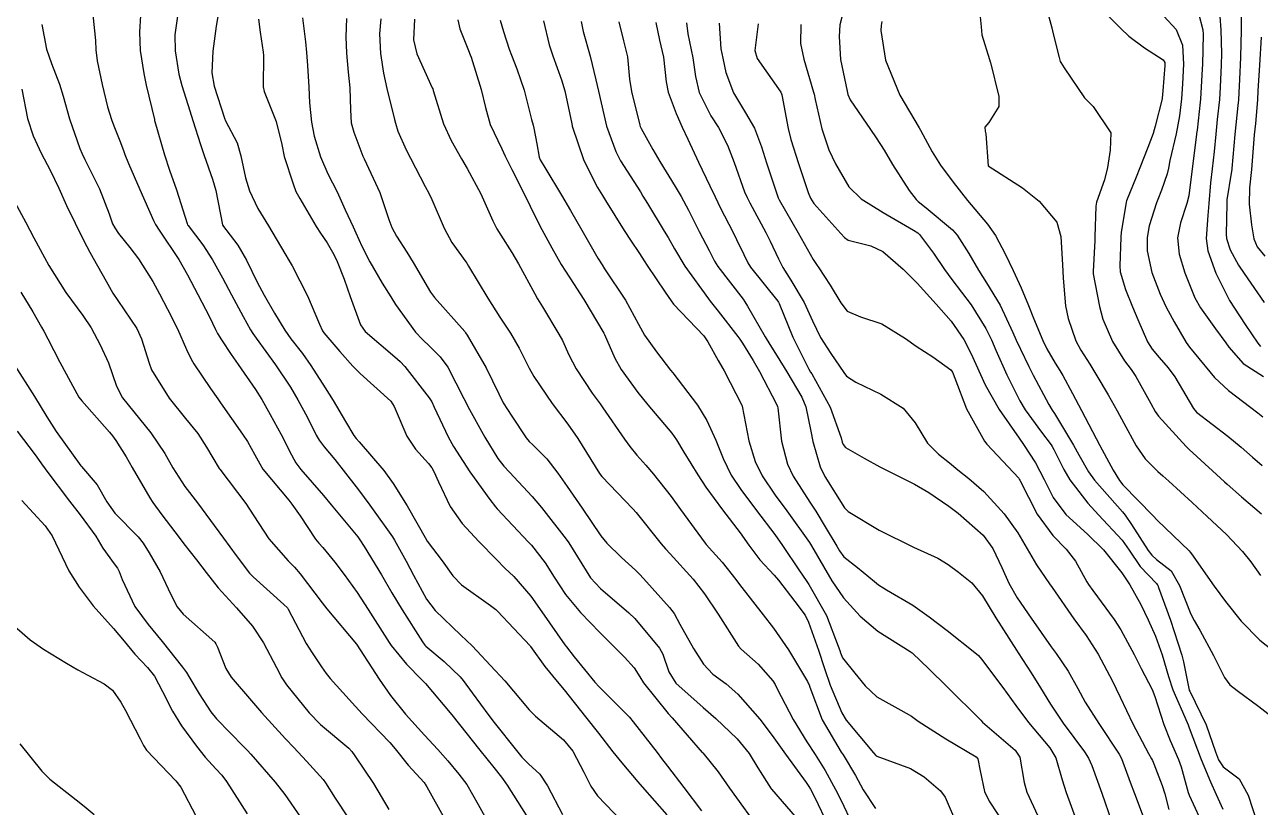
# Model space of a CAD drawing. Header units: metres. Extents: x 318500 to 325275, y 7408834 to 7428799.
# Drawn here: x 319643.1 to 319714.2, y 7411280 to 7411325.1 of the extents above; entities that cross this region are included whole.
import ezdxf

# ---------------------------------------------------------------- set-up
doc = ezdxf.new("R2010")
doc.units = ezdxf.units.M
doc.header["$MEASUREMENT"] = 0
doc.layers.add('Curvas de Nivel 1m', color=11, linetype='Continuous')
doc.layers.add('Curvas de Nivel 5m', color=15, linetype='Continuous')

msp = doc.modelspace()

# ---------------------------------------------------------------- linework, layer by layer
at = {"layer": 'Curvas de Nivel 1m', "flags": 128}
for points, elevation in [([(319704.653, 7411326.357), (319706.164, 7411324.835), (319706.626, 7411324.4), (319707.524, 7411323.722), (319708.612, 7411323.039), (319708.698, 7411322.886), (319708.706, 7411322.799), (319708.702, 7411322.705), (319708.587, 7411321.257), (319708.544, 7411320.837), (319708.54, 7411320.801), (319708.14, 7411319.223), (319708.019, 7411318.808), (319707.726, 7411317.997), (319707.259, 7411316.819), (319707.052, 7411316.292), (319706.501, 7411314.917), (319706.476, 7411314.854), (319706.47, 7411314.83), (319706.193, 7411313.114), (319706.17, 7411312.833), (319706.101, 7411311.186), (319706.135, 7411310.833), (319706.435, 7411309.814), (319706.829, 7411308.824), (319707.137, 7411308.091), (319707.709, 7411306.81), (319707.974, 7411306.395), (319708.381, 7411305.912), (319708.897, 7411305.314), (319709.272, 7411304.786), (319710.343, 7411302.979), (319710.519, 7411302.768), (319712.32, 7411301.388), (319713.098, 7411300.738), (319713.746, 7411300.17), (319714.3, 7411299.692)], 767), ([(319713.114, 7411326.282), (319713.086, 7411324.743), (319713.061, 7411323.19), (319713.044, 7411322.743), (319713.018, 7411322.33), (319712.935, 7411320.745), (319712.908, 7411320.412), (319712.736, 7411318.747), (319712.565, 7411316.784), (319712.564, 7411316.749), (319712.559, 7411316.72), (319712.527, 7411316.524), (319712.276, 7411314.979), (319712.259, 7411314.752), (319712.221, 7411313.006), (319712.243, 7411312.752), (319712.464, 7411312.109), (319712.935, 7411311.223), (319713.259, 7411310.738), (319714.425, 7411309.078)], 763), ([(319644.034, 7411325.069), (319644.316, 7411323.654), (319644.598, 7411322.829), (319645.051, 7411321.645), (319645.262, 7411320.951), (319645.636, 7411319.639), (319646.231, 7411317.935), (319646.363, 7411317.632), (319646.525, 7411317.303), (319647.359, 7411315.617), (319647.912, 7411314.175), (319648.119, 7411313.605), (319648.239, 7411313.374), (319648.464, 7411313.041), (319649.102, 7411312.236), (319649.607, 7411311.583), (319650.431, 7411310.283), (319650.818, 7411309.566), (319651.279, 7411308.689), (319651.853, 7411307.555), (319652.378, 7411306.372), (319652.636, 7411305.809), (319652.791, 7411305.544), (319653.755, 7411304.122), (319654.172, 7411303.523), (319654.337, 7411303.291), (319655.604, 7411301.501), (319655.874, 7411301.065), (319656.298, 7411300.314), (319656.585, 7411299.779), (319656.775, 7411299.485), (319658.263, 7411297.693), (319658.443, 7411297.467), (319658.907, 7411296.803), (319659.8, 7411295.446), (319659.998, 7411295.214), (319660.225, 7411294.965), (319660.915, 7411294.128), (319661.449, 7411293.421), (319662.194, 7411292.375), (319662.84, 7411291.403), (319664.038, 7411289.504), (319664.113, 7411289.39), (319664.149, 7411289.337), (319665.029, 7411288.267), (319665.922, 7411287.363), (319666.127, 7411287.15), (319667.647, 7411285.337), (319668.092, 7411284.794), (319669.258, 7411283.318), (319670.06, 7411282.316), (319670.507, 7411281.756), (319670.835, 7411281.298), (319672.022, 7411279.414)], 791), ([(319649.72, 7411325.584), (319649.671, 7411324.635), (319649.704, 7411323.584), (319649.915, 7411322.255), (319650.055, 7411321.578), (319650.52, 7411319.601), (319650.526, 7411319.57), (319650.533, 7411319.553), (319650.549, 7411319.483), (319651.101, 7411317.564), (319651.387, 7411316.691), (319651.787, 7411315.557), (319652.41, 7411313.612), (319652.438, 7411313.55), (319652.469, 7411313.499), (319653.305, 7411312.384), (319653.859, 7411311.529), (319654.435, 7411310.493), (319654.955, 7411309.512), (319655.638, 7411308.265), (319656.055, 7411307.495), (319656.186, 7411307.291), (319656.385, 7411307.025), (319657.499, 7411305.479), (319658.351, 7411304.195), (319658.789, 7411303.463), (319659.335, 7411302.445), (319659.832, 7411301.447), (319660.008, 7411301.145), (319660.303, 7411300.764), (319660.902, 7411300.037), (319661.4, 7411299.423), (319662.273, 7411298.29), (319662.921, 7411297.403), (319664.233, 7411295.579), (319664.354, 7411295.388), (319665.02, 7411294.18), (319665.436, 7411293.372), (319666.19, 7411292.002), (319666.685, 7411291.352), (319668.159, 7411289.935), (319668.818, 7411289.323), (319670.136, 7411287.901), (319670.421, 7411287.594), (319670.703, 7411287.301), (319672.105, 7411285.632), (319672.471, 7411285.274), (319674.08, 7411283.9), (319674.606, 7411283.245), (319675.246, 7411282.051), (319675.65, 7411281.234), (319676.042, 7411280.672), (319677.452, 7411279.209)], 789), ([(319651.862, 7411325.558), (319651.704, 7411324.474), (319651.722, 7411323.559), (319651.933, 7411322.213), (319652.095, 7411321.555), (319652.558, 7411320.107), (319652.742, 7411319.547), (319653.17, 7411318.174), (319653.391, 7411317.537), (319653.875, 7411316.164), (319654.051, 7411315.527), (319654.444, 7411313.547), (319654.452, 7411313.52), (319655.325, 7411312.373), (319655.817, 7411311.5), (319656.431, 7411310.247), (319656.84, 7411309.486), (319657.429, 7411308.456), (319658.033, 7411307.474), (319658.385, 7411306.983), (319659.046, 7411306.129), (319659.531, 7411305.453), (319660.351, 7411304.165), (319660.808, 7411303.433), (319661.525, 7411302.219), (319662.014, 7411301.414), (319662.138, 7411301.242), (319662.306, 7411301.047), (319663.73, 7411299.396), (319664.279, 7411298.657), (319665.077, 7411297.378), (319666.182, 7411295.41), (319666.212, 7411295.36), (319666.23, 7411295.331), (319667.084, 7411294.212), (319667.711, 7411293.337), (319668.202, 7411292.816), (319669.869, 7411291.629), (319670.181, 7411291.408), (319670.286, 7411291.308), (319672.15, 7411289.305), (319672.171, 7411289.28), (319673.001, 7411288.129), (319673.72, 7411287.256), (319674.123, 7411286.785), (319675.352, 7411285.237), (319676.086, 7411284.288), (319676.912, 7411283.217), (319677.427, 7411282.572), (319678.056, 7411281.849), (319678.353, 7411281.495), (319678.598, 7411281.192), (319680.026, 7411279.582)], 788), ([(319654.168, 7411325.527), (319654.077, 7411324.98), (319653.897, 7411323.531), (319653.833, 7411322.29), (319653.959, 7411321.529), (319654.552, 7411319.672), (319654.619, 7411319.519), (319655.293, 7411318.264), (319655.506, 7411317.505), (319655.767, 7411316.245), (319656.003, 7411315.497), (319656.485, 7411314.48), (319657.092, 7411313.484), (319658.031, 7411311.897), (319658.275, 7411311.472), (319658.446, 7411311.184), (319659.346, 7411309.456), (319660.023, 7411307.818), (319660.203, 7411307.443), (319660.279, 7411307.331), (319660.388, 7411307.191), (319661.198, 7411306.248), (319661.945, 7411305.416), (319662.364, 7411304.987), (319664.132, 7411303.392), (319664.335, 7411303.085), (319665.054, 7411301.379), (319665.559, 7411300.627), (319666.295, 7411299.814), (319666.491, 7411299.556), (319666.604, 7411299.355), (319666.874, 7411298.758), (319667.549, 7411297.341), (319668.245, 7411296.348), (319669.198, 7411295.32), (319670.22, 7411294.273), (319670.704, 7411293.792), (319671.218, 7411293.295), (319672.193, 7411292.17), (319672.834, 7411291.27), (319674.152, 7411289.38), (319674.248, 7411289.249), (319674.7, 7411288.689), (319675.881, 7411287.232), (319676.126, 7411286.956), (319677.873, 7411285.203), (319678.096, 7411284.947), (319679.465, 7411283.179), (319679.727, 7411282.835), (319680.062, 7411282.396), (319681.012, 7411281.16), (319682.03, 7411279.823)], 787), ([(319656.514, 7411325.377), (319656.621, 7411324.621), (319656.784, 7411323.488), (319656.799, 7411323.296), (319656.78, 7411321.488), (319656.849, 7411321.214), (319657.533, 7411319.48), (319657.854, 7411318.16), (319658.004, 7411317.475), (319658.506, 7411315.894), (319658.675, 7411315.467), (319658.892, 7411315.066), (319659.845, 7411313.449), (319660.077, 7411313.057), (319660.461, 7411312.501), (319660.86, 7411311.84), (319661.048, 7411311.431), (319661.441, 7411310.418), (319661.802, 7411309.419), (319662.396, 7411307.795), (319662.663, 7411307.407), (319664.375, 7411305.937), (319664.666, 7411305.678), (319664.94, 7411305.381), (319666.343, 7411303.593), (319666.487, 7411303.358), (319666.637, 7411303.054), (319667.431, 7411301.343), (319667.749, 7411300.782), (319668.296, 7411299.917), (319668.692, 7411299.326), (319669.845, 7411297.736), (319670.157, 7411297.311), (319670.258, 7411297.19), (319672.057, 7411295.283), (319672.145, 7411295.197), (319672.228, 7411295.106), (319673.031, 7411294.081), (319673.538, 7411293.26), (319674.195, 7411292.267), (319675.058, 7411291.241), (319676.163, 7411290.089), (319677.032, 7411289.217), (319677.591, 7411288.655), (319678.139, 7411288.051), (319678.473, 7411287.535), (319678.69, 7411287.192), (319680.104, 7411285.429), (319680.333, 7411285.168), (319682.07, 7411283.181), (319682.1, 7411283.15), (319682.988, 7411282.064), (319683.641, 7411281.126), (319684.042, 7411280.557), (319685.097, 7411279.104)], 786), ([(319661.59, 7411325.426), (319661.554, 7411324.361), (319661.58, 7411323.425), (319661.68, 7411322.337), (319661.774, 7411321.422), (319661.822, 7411320.16), (319661.857, 7411319.42), (319661.999, 7411318.873), (319662.531, 7411317.486), (319662.559, 7411317.41), (319662.593, 7411317.345), (319663.495, 7411315.4), (319664.014, 7411313.858), (319664.188, 7411313.393), (319664.465, 7411312.882), (319665.051, 7411311.976), (319665.414, 7411311.376), (319666.425, 7411309.673), (319666.654, 7411309.356), (319668.391, 7411307.397), (319668.44, 7411307.33), (319668.526, 7411307.191), (319669.626, 7411305.317), (319670.348, 7411303.821), (319670.607, 7411303.306), (319671.095, 7411302.532), (319671.934, 7411301.286), (319672.101, 7411301.076), (319672.306, 7411300.874), (319673.11, 7411300.08), (319673.743, 7411299.258), (319674.279, 7411298.487), (319675.148, 7411297.241), (319676.236, 7411295.65), (319676.581, 7411295.225), (319677.41, 7411294.4), (319678.215, 7411293.667), (319678.451, 7411293.435), (319678.678, 7411293.193), (319680.185, 7411291.527), (319680.445, 7411291.167), (319680.773, 7411290.562), (319681.557, 7411289.156), (319682.141, 7411288.265), (319682.684, 7411287.69), (319683.448, 7411287.13), (319684.121, 7411286.54), (319685.377, 7411285.101), (319686.086, 7411284.157), (319686.853, 7411283.082), (319688.054, 7411281.45), (319688.207, 7411281.224), (319688.294, 7411281.066), (319688.566, 7411280.538), (319689.284, 7411279.051)], 784), ([(319663.556, 7411325.401), (319663.491, 7411324.532), (319663.535, 7411323.401), (319663.717, 7411322.275), (319663.909, 7411321.397), (319664.339, 7411319.606), (319664.395, 7411319.392), (319664.545, 7411318.933), (319665.013, 7411317.861), (319665.263, 7411317.379), (319666.119, 7411315.753), (319666.322, 7411315.363), (319666.495, 7411314.998), (319667.213, 7411313.349), (319667.652, 7411312.533), (319668.451, 7411311.415), (319668.508, 7411311.329), (319668.609, 7411311.167), (319669.728, 7411309.317), (319670.404, 7411308.236), (319671.021, 7411307.301), (319671.533, 7411306.444), (319672.104, 7411305.284), (319672.363, 7411304.808), (319673.433, 7411303.264), (319674.322, 7411302.068), (319674.894, 7411301.244), (319675.899, 7411299.629), (319676.153, 7411299.231), (319676.287, 7411299.06), (319678.061, 7411297.203), (319678.257, 7411296.978), (319679.703, 7411295.178), (319679.949, 7411294.896), (319680.224, 7411294.606), (319681.542, 7411293.157), (319682.197, 7411292.314), (319682.976, 7411291.138), (319684.153, 7411289.301), (319684.312, 7411289.118), (319685.289, 7411288.251), (319686.132, 7411287.293), (319686.258, 7411287.089), (319686.379, 7411286.835), (319687.292, 7411285.078), (319688.081, 7411283.796), (319688.574, 7411283.062), (319689.144, 7411282.137), (319689.729, 7411281.045), (319690.041, 7411280.452), (319690.714, 7411279.03)], 783), ([(319665.497, 7411325.377), (319665.436, 7411324.196), (319665.624, 7411323.375), (319666.52, 7411321.422), (319666.547, 7411321.36), (319666.579, 7411321.266), (319667.175, 7411319.351), (319667.601, 7411318.405), (319668.21, 7411317.335), (319668.522, 7411316.788), (319669.316, 7411315.322), (319670.017, 7411313.775), (319670.245, 7411313.312), (319670.466, 7411312.953), (319671.106, 7411311.95), (319671.493, 7411311.294), (319672.424, 7411309.569), (319672.589, 7411309.277), (319672.868, 7411308.818), (319673.817, 7411307.259), (319674.01, 7411306.879), (319674.378, 7411306.056), (319674.804, 7411305.246), (319675.732, 7411303.854), (319676.18, 7411303.232), (319676.337, 7411303.008), (319677.588, 7411301.211), (319677.891, 7411300.792), (319678.301, 7411300.288), (319678.814, 7411299.711), (319679.264, 7411299.185), (319680.271, 7411297.908), (319680.815, 7411297.164), (319682.231, 7411295.216), (319682.29, 7411295.149), (319683.211, 7411294.127), (319683.998, 7411293.123), (319684.206, 7411292.835), (319685.569, 7411291.099), (319686.169, 7411290.335), (319687.04, 7411289.081), (319688.132, 7411287.27), (319688.192, 7411287.131), (319688.213, 7411287.069), (319688.258, 7411286.938), (319688.976, 7411285.057), (319690.072, 7411283.203), (319690.184, 7411283.038), (319690.888, 7411281.857), (319691.328, 7411281.021), (319692.034, 7411279.945)], 782), ([(319667.986, 7411325.34), (319668.104, 7411324.817), (319668.612, 7411323.571), (319668.705, 7411323.329), (319668.755, 7411323.182), (319669.345, 7411321.322), (319669.592, 7411320.293), (319669.862, 7411319.317), (319670.536, 7411317.914), (319670.728, 7411317.503), (319670.807, 7411317.306), (319671.093, 7411316.73), (319671.832, 7411315.29), (319672.48, 7411313.945), (319672.821, 7411313.275), (319673.403, 7411312.209), (319673.951, 7411311.257), (319674.439, 7411310.484), (319675.246, 7411309.242), (319676.391, 7411307.31), (319676.432, 7411307.229), (319677.033, 7411305.877), (319677.401, 7411305.215), (319678.35, 7411303.899), (319678.933, 7411303.191), (319680.316, 7411301.556), (319680.589, 7411301.167), (319681.011, 7411300.455), (319681.806, 7411299.155), (319682.279, 7411298.446), (319683.232, 7411297.135), (319684.24, 7411295.809), (319684.745, 7411295.112), (319685.389, 7411294.27), (319686.213, 7411293.383), (319686.461, 7411293.087), (319687.402, 7411291.868), (319687.983, 7411291.072), (319688.174, 7411290.682), (319688.751, 7411289.061), (319689.095, 7411288.012), (319689.429, 7411287.051), (319690.106, 7411285.457), (319690.36, 7411285.036), (319691.92, 7411283.165), (319692.051, 7411283.01), (319692.07, 7411282.983), (319692.123, 7411282.955), (319694.063, 7411282.25), (319694.849, 7411281.769), (319695.788, 7411280.964), (319696.045, 7411280.596), (319696.756, 7411278.949)], 781), ([(319672.92, 7411325.276), (319673.243, 7411323.897), (319673.455, 7411323.267), (319673.953, 7411321.896), (319674.148, 7411321.256), (319674.552, 7411319.355), (319674.572, 7411319.25), (319674.579, 7411319.221), (319675.243, 7411317.243), (319676.043, 7411315.699), (319676.331, 7411315.232), (319676.496, 7411314.951), (319677.568, 7411313.214), (319677.926, 7411312.669), (319678.457, 7411311.895), (319678.724, 7411311.467), (319678.895, 7411311.193), (319679.935, 7411309.67), (319680.268, 7411309.172), (319680.417, 7411308.976), (319682.153, 7411307.152), (319682.387, 7411306.807), (319682.977, 7411305.742), (319683.33, 7411305.136), (319684.341, 7411303.167), (319684.357, 7411303.12), (319684.363, 7411303.097), (319684.744, 7411301.113), (319685.117, 7411299.927), (319685.522, 7411299.102), (319686.273, 7411297.978), (319686.932, 7411297.083), (319688.233, 7411295.264), (319688.355, 7411295.068), (319689.039, 7411293.878), (319689.519, 7411293.05), (319690.196, 7411292.085), (319691.16, 7411291.025), (319692.167, 7411290.164), (319694.03, 7411288.991), (319694.149, 7411288.902), (319695.127, 7411287.962), (319696.13, 7411286.997), (319696.149, 7411286.979), (319696.169, 7411286.959), (319698.101, 7411285.028), (319698.208, 7411284.929), (319700.076, 7411283.309), (319700.345, 7411282.906), (319700.609, 7411281.455), (319700.748, 7411280.9), (319701.394, 7411279.525)], 779), ([(319675.091, 7411325.245), (319675.209, 7411324.66), (319675.603, 7411323.24), (319675.945, 7411321.881), (319676.097, 7411321.235), (319676.55, 7411319.23), (319677.083, 7411317.769), (319677.359, 7411317.218), (319678.504, 7411315.436), (319678.653, 7411315.198), (319678.915, 7411314.773), (319679.88, 7411313.179), (319680.097, 7411312.806), (319680.46, 7411312.153), (319681.061, 7411311.164), (319682.422, 7411309.277), (319682.523, 7411309.148), (319682.983, 7411308.57), (319684.117, 7411307.124), (319684.234, 7411306.968), (319684.386, 7411306.729), (319684.994, 7411305.728), (319685.356, 7411305.105), (319686.342, 7411303.221), (319686.399, 7411303.089), (319686.417, 7411303.011), (319686.634, 7411301.087), (319686.978, 7411299.765), (319687.298, 7411299.08), (319688.268, 7411297.576), (319688.609, 7411297.065), (319689.146, 7411296.157), (319689.805, 7411295.046), (319689.962, 7411294.779), (319690.224, 7411294.444), (319691.008, 7411293.818), (319691.981, 7411293.013), (319692.207, 7411292.831), (319692.672, 7411292.537), (319694.19, 7411291.646), (319695.135, 7411290.976), (319696.169, 7411290.194), (319697.762, 7411288.936), (319697.969, 7411288.754), (319698.146, 7411288.547), (319699.363, 7411286.918), (319700.115, 7411285.88), (319700.855, 7411284.899), (319702.079, 7411283.453), (319702.429, 7411282.875), (319702.794, 7411281.605), (319703.013, 7411280.866), (319703.59, 7411279.293)], 778), ([(319677.26, 7411325.221), (319677.529, 7411324.126), (319677.753, 7411323.213), (319677.884, 7411321.918), (319677.997, 7411321.209), (319678.471, 7411319.281), (319678.494, 7411319.201), (319678.508, 7411319.159), (319678.549, 7411319.088), (319679.229, 7411317.881), (319679.617, 7411317.184), (319680.509, 7411315.742), (319680.852, 7411315.166), (319681.268, 7411314.383), (319681.892, 7411313.156), (319682.459, 7411312.06), (319682.765, 7411311.457), (319682.965, 7411311.142), (319684.422, 7411309.262), (319684.52, 7411309.118), (319684.677, 7411308.856), (319685.683, 7411307.101), (319685.95, 7411306.661), (319686.379, 7411305.988), (319686.936, 7411305.084), (319687.792, 7411303.632), (319688.035, 7411303.073), (319688.319, 7411301.664), (319688.435, 7411301.068), (319688.85, 7411299.616), (319689.115, 7411299.058), (319690.263, 7411297.265), (319690.474, 7411297.037), (319692.244, 7411295.974), (319694.23, 7411294.99), (319695.62, 7411294.365), (319696.22, 7411294), (319696.819, 7411293.554), (319697.584, 7411292.939), (319698.199, 7411292.199), (319698.969, 7411290.922), (319700.152, 7411289.062), (319700.254, 7411288.908), (319701.003, 7411287.761), (319701.541, 7411286.889), (319702.116, 7411285.959), (319702.852, 7411284.869), (319704.075, 7411283.214), (319704.305, 7411282.848), (319704.491, 7411282.42), (319705.062, 7411280.84), (319705.631, 7411279.229)], 777), ([(319679.384, 7411325.189), (319679.609, 7411324.174), (319679.835, 7411323.182), (319679.997, 7411321.771), (319680.101, 7411321.177), (319680.562, 7411319.945), (319680.917, 7411319.166), (319681.243, 7411318.463), (319681.854, 7411317.157), (319682.51, 7411315.789), (319682.814, 7411315.145), (319683.121, 7411314.51), (319683.819, 7411313.13), (319684.037, 7411312.697), (319684.457, 7411311.838), (319684.693, 7411311.357), (319684.844, 7411311.114), (319686.421, 7411309.153), (319686.461, 7411309.09), (319686.494, 7411309.014), (319687.274, 7411307.081), (319688.204, 7411305.24), (319688.302, 7411305.071), (319688.368, 7411304.962), (319689.436, 7411303.054), (319690.07, 7411301.288), (319690.127, 7411301.043), (319690.172, 7411300.905), (319690.307, 7411300.733), (319691.388, 7411300.111), (319692.296, 7411299.622), (319693.515, 7411298.998), (319694.284, 7411298.62), (319695.109, 7411298.146), (319696.266, 7411297.359), (319696.804, 7411296.952), (319698.241, 7411295.673), (319698.797, 7411294.924), (319699.312, 7411293.826), (319699.72, 7411292.915), (319700.197, 7411292.077), (319700.994, 7411290.898), (319702.156, 7411289.255), (319702.441, 7411288.876), (319703.138, 7411287.863), (319703.681, 7411286.857), (319704.118, 7411286.078), (319704.904, 7411284.842), (319706.074, 7411283.087), (319706.204, 7411282.828), (319706.701, 7411281.465), (319706.952, 7411280.816), (319707.502, 7411279.334)], 776), ([(319683.032, 7411325.144), (319683.136, 7411323.663), (319683.245, 7411323.14), (319683.431, 7411322.304), (319683.861, 7411321.131), (319684.563, 7411319.989), (319685.067, 7411319.112), (319685.47, 7411318.037), (319685.769, 7411317.101), (319686.39, 7411315.203), (319686.436, 7411315.091), (319686.498, 7411314.972), (319687.594, 7411313.079), (319688.455, 7411311.542), (319688.641, 7411311.257), (319688.781, 7411311.065), (319689.422, 7411310.068), (319690.049, 7411309.046), (319690.413, 7411308.571), (319691.181, 7411308.256), (319692.403, 7411307.852), (319693.777, 7411306.996), (319694.386, 7411306.569), (319695.342, 7411305.938), (319696.372, 7411305.203), (319696.467, 7411305.055), (319696.514, 7411304.958), (319696.609, 7411304.714), (319697.278, 7411302.946), (319698.312, 7411301.096), (319698.446, 7411300.929), (319700.29, 7411298.954), (319700.309, 7411298.929), (319700.319, 7411298.91), (319700.344, 7411298.854), (319701.346, 7411296.894), (319702.242, 7411295.667), (319703.018, 7411294.868), (319703.559, 7411294.195), (319704.211, 7411293), (319704.299, 7411292.849), (319704.558, 7411292.493), (319705.786, 7411290.834), (319706.171, 7411290.236), (319706.927, 7411288.818), (319707.338, 7411288.008), (319707.961, 7411286.803), (319708.124, 7411286.398), (319708.637, 7411284.792), (319709.003, 7411283.869), (319709.487, 7411282.779), (319709.638, 7411282.349), (319710.051, 7411280.875), (319710.086, 7411280.77), (319710.108, 7411280.711), (319711.003, 7411278.76)], 774), ([(319685.292, 7411325.11), (319685.084, 7411323.582), (319685.224, 7411323.111), (319686.581, 7411321.181), (319686.63, 7411321.09), (319686.65, 7411321.018), (319687.006, 7411319.085), (319687.17, 7411318.458), (319687.616, 7411317.079), (319688.171, 7411315.407), (319688.303, 7411315.072), (319688.495, 7411314.768), (319690.052, 7411313.046), (319690.246, 7411312.822), (319690.466, 7411312.652), (319691.769, 7411312.327), (319692.46, 7411311.998), (319693.629, 7411310.998), (319694.438, 7411310.18), (319695.542, 7411308.973), (319696.405, 7411307.991), (319697.13, 7411306.949), (319697.554, 7411306.115), (319698.081, 7411304.934), (319698.361, 7411304.335), (319699.154, 7411302.922), (319700.315, 7411301.256), (319700.565, 7411300.906), (319701.246, 7411299.842), (319701.758, 7411298.888), (319702.275, 7411297.855), (319703.007, 7411296.869), (319704.243, 7411295.738), (319705.16, 7411294.841), (319706.217, 7411293.514), (319706.497, 7411293.11), (319706.691, 7411292.823), (319707.317, 7411291.689), (319707.747, 7411290.807), (319708.166, 7411289.868), (319708.554, 7411288.794), (319708.906, 7411287.557), (319709.162, 7411286.785), (319709.982, 7411284.892), (319710.034, 7411284.771), (319710.097, 7411284.598), (319710.788, 7411282.763), (319711.333, 7411281.481), (319711.649, 7411280.754), (319712.038, 7411279.92)], 773), ([(319687.743, 7411325.079), (319687.725, 7411323.973), (319687.909, 7411323.077), (319688.474, 7411321.179), (319688.508, 7411321.071), (319688.575, 7411320.753), (319688.953, 7411319.064), (319689.348, 7411317.867), (319689.729, 7411317.052), (319690.51, 7411315.726), (319691.213, 7411315.029), (319692.489, 7411314.249), (319694.222, 7411313.244), (319694.471, 7411313.086), (319694.58, 7411312.988), (319695.387, 7411311.904), (319696.014, 7411310.967), (319696.441, 7411310.393), (319697.553, 7411308.943), (319698.4, 7411307.585), (319698.718, 7411306.927), (319698.976, 7411306.332), (319699.606, 7411304.918), (319700.348, 7411303.421), (319700.664, 7411302.905), (319701.6, 7411301.612), (319702.147, 7411300.882), (319702.212, 7411300.785), (319702.307, 7411300.604), (319702.879, 7411299.454), (319703.238, 7411298.866), (319704.27, 7411297.525), (319704.885, 7411296.844), (319706.239, 7411295.403), (319706.653, 7411294.824), (319707.28, 7411293.874), (319708.211, 7411292.896), (319708.258, 7411292.846), (319708.286, 7411292.799), (319708.33, 7411292.676), (319709.034, 7411290.787), (319709.449, 7411289.492), (319709.668, 7411288.777), (319709.768, 7411288.398), (319710.108, 7411286.77), (319710.129, 7411286.712), (319711.069, 7411284.76), (319711.615, 7411283.216), (319711.781, 7411282.753), (319712.066, 7411282.357), (319712.976, 7411281.653), (319713.492, 7411280.728), (319714.025, 7411279.079)], 772), ([(319690.116, 7411325.57), (319689.996, 7411325.05), (319689.947, 7411324.374), (319690.019, 7411323.049), (319690.4, 7411321.226), (319690.452, 7411321.042), (319690.575, 7411320.733), (319691.744, 7411319.022), (319692.083, 7411318.555), (319692.538, 7411317.83), (319693.016, 7411317.005), (319693.982, 7411315.521), (319694.381, 7411314.991), (319694.498, 7411314.883), (319694.957, 7411314.519), (319696.474, 7411313.26), (319696.75, 7411312.956), (319697.409, 7411311.895), (319697.966, 7411310.937), (319698.439, 7411310.21), (319699.213, 7411308.922), (319699.956, 7411307.355), (319700.146, 7411306.912), (319700.385, 7411306.383), (319700.861, 7411305.388), (319701.117, 7411304.899), (319702.023, 7411303.207), (319702.212, 7411302.882), (319702.337, 7411302.68), (319703.441, 7411300.863), (319703.751, 7411300.305), (319704.295, 7411299.331), (319704.64, 7411298.846), (319706.263, 7411297.029), (319706.424, 7411296.828), (319706.785, 7411296.289), (319707.748, 7411294.807), (319707.95, 7411294.527), (319708.225, 7411294.283), (319709.059, 7411293.628), (319709.538, 7411292.78), (319710.186, 7411291.142), (319710.378, 7411290.768), (319710.718, 7411290.218), (319711.51, 7411288.756), (319712.137, 7411287.496), (319712.449, 7411287.061), (319712.864, 7411286.739), (319714.116, 7411285.819), (319715.563, 7411284.698)], 771), ([(319698.06, 7411325.517), (319698.125, 7411324.938), (319698.166, 7411324.478), (319698.611, 7411323.061), (319698.65, 7411322.93), (319698.663, 7411322.875), (319699.136, 7411320.924), (319699.147, 7411320.349), (319698.558, 7411319.439), (319698.328, 7411319.158), (319698.349, 7411318.933), (319698.388, 7411318.772), (319698.53, 7411316.93), (319700.511, 7411315.667), (319701.458, 7411314.896), (319702.482, 7411313.705), (319702.71, 7411312.876), (319702.814, 7411311.235), (319702.823, 7411310.874), (319702.838, 7411310.48), (319702.981, 7411308.872), (319703.129, 7411308.15), (319703.576, 7411306.862), (319703.856, 7411306.329), (319704.377, 7411305.515), (319704.793, 7411304.846), (319705.443, 7411303.75), (319705.955, 7411302.834), (319706.329, 7411302.124), (319707.047, 7411300.819), (319707.57, 7411300.078), (319708.296, 7411299.351), (319708.59, 7411299.093), (319708.928, 7411298.79), (319710.272, 7411297.553), (319711.139, 7411296.761), (319712.245, 7411295.718), (319713.178, 7411294.736), (319713.649, 7411294.153), (319714.216, 7411293.363)], 769), ([(319702.012, 7411325.517), (319702.194, 7411324.887), (319702.277, 7411324.536), (319702.613, 7411323.181), (319702.674, 7411322.942), (319702.702, 7411322.879), (319702.905, 7411322.576), (319704.081, 7411320.857), (319704.573, 7411320.358), (319705.582, 7411318.84), (319705.545, 7411317.835), (319705.396, 7411316.841), (319705.231, 7411316.131), (319704.762, 7411314.847), (319704.719, 7411314.625), (319704.676, 7411312.848), (319704.668, 7411312.648), (319704.569, 7411310.849), (319704.574, 7411310.723), (319704.931, 7411308.845), (319705.138, 7411308.114), (319705.69, 7411306.837), (319706.379, 7411305.718), (319706.758, 7411305.209), (319707.029, 7411304.82), (319707.901, 7411303.253), (319708.15, 7411302.803), (319708.336, 7411302.524), (319709.925, 7411300.776), (319710.124, 7411300.588), (319710.307, 7411300.425), (319712.132, 7411298.752), (319712.288, 7411298.612), (319713.118, 7411297.896), (319714.263, 7411296.914)], 768), ([(319708.641, 7411325.56), (319709.355, 7411324.789), (319709.719, 7411323.881), (319709.776, 7411322.783), (319709.72, 7411321.656), (319709.651, 7411320.784), (319709.536, 7411319.815), (319709.343, 7411318.788), (319708.983, 7411317.242), (319708.902, 7411316.794), (319708.839, 7411316.481), (319708.511, 7411315.544), (319708.301, 7411315.006), (319708.223, 7411314.804), (319707.805, 7411313.485), (319707.685, 7411312.812), (319707.688, 7411312.038), (319707.956, 7411310.807), (319708.431, 7411309.546), (319708.784, 7411308.795), (319709.239, 7411307.956), (319709.923, 7411306.777), (319710.117, 7411306.503), (319710.384, 7411306.174), (319711.567, 7411304.758), (319712.359, 7411304.003), (319714.045, 7411302.724), (319714.337, 7411302.495)], 766), ([(319711.865, 7411325.535), (319711.922, 7411324.757), (319711.962, 7411323.411), (319711.944, 7411322.757), (319711.887, 7411321.461), (319711.837, 7411320.757), (319711.717, 7411319.604), (319711.632, 7411318.759), (319711.536, 7411317.764), (319711.422, 7411316.761), (319711.323, 7411315.957), (319711.229, 7411314.763), (319711.17, 7411314.083), (319711.074, 7411312.764), (319711.175, 7411312.051), (319711.635, 7411310.758), (319712.427, 7411309.192), (319712.711, 7411308.746), (319713.328, 7411307.814), (319714.058, 7411306.725), (319714.211, 7411306.545)], 764), ([(319714.245, 7411324.345), (319714.152, 7411322.727), (319714.06, 7411321.256), (319714.027, 7411320.728), (319713.91, 7411319.38), (319713.849, 7411318.731), (319713.781, 7411317.97), (319713.682, 7411316.733), (319713.574, 7411315.674), (319713.548, 7411314.734), (319713.679, 7411313.535), (319713.822, 7411312.73), (319714.016, 7411312.277), (319714.46, 7411311.741)], 762), ([(319642.894, 7411321.356), (319643.224, 7411319.67), (319643.536, 7411318.661), (319644.011, 7411317.658), (319644.516, 7411316.688), (319645.021, 7411315.645), (319645.471, 7411314.654), (319645.952, 7411313.635), (319646.46, 7411312.628), (319646.804, 7411311.976), (319647.003, 7411311.622), (319647.742, 7411310.299), (319648.137, 7411309.604), (319648.414, 7411309.195), (319649.506, 7411307.583), (319649.785, 7411306.98), (319650.216, 7411305.572), (319650.365, 7411305.207), (319651.375, 7411303.56), (319652.323, 7411302.392), (319653.018, 7411301.539), (319653.519, 7411300.748), (319654.261, 7411299.52), (319654.289, 7411299.483), (319655.788, 7411297.497), (319656.25, 7411296.797), (319657.12, 7411295.481), (319658.217, 7411294.201), (319658.582, 7411293.832), (319658.908, 7411293.46), (319660.185, 7411291.783), (319660.459, 7411291.436), (319662.15, 7411289.41), (319663.466, 7411287.397), (319664.116, 7411286.461), (319664.978, 7411285.377), (319666.082, 7411284.173), (319666.833, 7411283.349), (319667.411, 7411282.687), (319668.056, 7411281.934), (319668.51, 7411281.325), (319669.16, 7411280.192), (319669.643, 7411279.314)], 792), ([(319642.487, 7411314.841), (319643.114, 7411313.67), (319643.585, 7411312.787), (319644.187, 7411311.654), (319644.443, 7411311.203), (319645.426, 7411309.64), (319646.4, 7411308.321), (319646.89, 7411307.622), (319647.41, 7411306.645), (319647.886, 7411305.607), (319648.35, 7411304.251), (319648.679, 7411303.595), (319650.31, 7411301.57), (319651.128, 7411300.391), (319651.591, 7411299.557), (319652.274, 7411298.483), (319652.996, 7411297.539), (319654.235, 7411295.869), (319654.492, 7411295.516), (319655.228, 7411294.513), (319656.006, 7411293.493), (319656.207, 7411293.277), (319657.968, 7411291.688), (319658.18, 7411291.492), (319658.201, 7411291.47), (319658.231, 7411291.418), (319659.268, 7411289.453), (319659.604, 7411288.908), (319660.137, 7411288.113), (319660.411, 7411287.714), (319660.641, 7411287.432), (319662.106, 7411285.83), (319662.494, 7411285.406), (319664.075, 7411283.741), (319664.389, 7411283.385), (319665.135, 7411282.448), (319666.051, 7411281.442), (319666.089, 7411281.398), (319666.119, 7411281.359), (319666.208, 7411281.197), (319667.245, 7411279.342)], 793), ([(319642.83, 7411309.674), (319643.522, 7411308.544), (319644.032, 7411307.655), (319644.157, 7411307.423), (319644.383, 7411306.984), (319645.082, 7411305.643), (319645.944, 7411304.037), (319646.176, 7411303.632), (319646.337, 7411303.404), (319647.932, 7411301.606), (319648.11, 7411301.406), (319648.305, 7411301.136), (319648.89, 7411300.185), (319649.244, 7411299.586), (319650.264, 7411297.829), (319650.426, 7411297.568), (319650.955, 7411296.858), (319651.953, 7411295.553), (319652.226, 7411295.19), (319652.942, 7411294.264), (319653.499, 7411293.531), (319654.197, 7411292.654), (319655.245, 7411291.504), (319656.164, 7411290.436), (319656.802, 7411289.483), (319657.551, 7411288.061), (319657.853, 7411287.473), (319658.124, 7411287.073), (319659.438, 7411285.45), (319660.09, 7411284.786), (319661.714, 7411283.415), (319661.892, 7411283.236), (319662.066, 7411282.99), (319663.135, 7411281.399), (319664.028, 7411279.903)], 794), ([(319642.619, 7411301.675), (319643.649, 7411300.301), (319644.118, 7411299.652), (319644.191, 7411299.563), (319644.278, 7411299.45), (319645.64, 7411297.636), (319646.248, 7411296.862), (319647.145, 7411295.616), (319647.554, 7411294.941), (319648.214, 7411294.024), (319648.397, 7411293.782), (319648.493, 7411293.596), (319648.672, 7411293.124), (319649.395, 7411291.582), (319650.164, 7411290.533), (319650.976, 7411289.562), (319652.135, 7411288.084), (319652.363, 7411287.777), (319652.511, 7411287.544), (319653.101, 7411286.55), (319653.763, 7411285.525), (319654.094, 7411285.111), (319655.681, 7411283.496), (319655.874, 7411283.299), (319656.066, 7411283.081), (319657.48, 7411281.476), (319658.039, 7411280.764), (319658.935, 7411279.456)], 796), ([(319642.891, 7411297.671), (319644.238, 7411296.211), (319644.634, 7411295.646), (319645.019, 7411294.845), (319645.594, 7411293.636), (319646.196, 7411292.686), (319647.006, 7411291.618), (319648.161, 7411290.312), (319648.775, 7411289.591), (319649.393, 7411288.836), (319650.135, 7411288.062), (319650.52, 7411287.566), (319650.992, 7411286.686), (319651.559, 7411285.555), (319652.087, 7411284.713), (319652.939, 7411283.537), (319653.437, 7411282.903), (319654.057, 7411282.232), (319654.405, 7411281.866), (319654.683, 7411281.51), (319655.864, 7411279.651)], 797), ([(319642.166, 7411290.722), (319643.375, 7411289.662), (319644.142, 7411289.122), (319645.458, 7411288.309), (319646.124, 7411287.927), (319646.69, 7411287.621), (319647.638, 7411287.13), (319648.112, 7411286.756), (319648.588, 7411286.073), (319648.856, 7411285.589), (319649.696, 7411283.955), (319649.891, 7411283.573), (319650.066, 7411283.307), (319651.761, 7411281.553), (319652.044, 7411281.181), (319652.917, 7411279.537)], 798), ([(319642.772, 7411283.669), (319644.047, 7411282.098), (319644.507, 7411281.645), (319646.028, 7411280.451), (319646.485, 7411280.083), (319647.06, 7411279.614)], 799)]:
    msp.add_lwpolyline(points, dxfattribs=dict(at, elevation=elevation))
at = {"layer": 'Curvas de Nivel 5m', "flags": 128}
for points, elevation in [([(319710.644, 7411325.731), (319710.886, 7411324.767), (319710.905, 7411324.49), (319710.868, 7411322.767), (319710.856, 7411322.518), (319710.752, 7411320.768), (319710.735, 7411320.611), (319710.553, 7411318.992), (319710.531, 7411318.79), (319710.526, 7411318.77), (319710.523, 7411318.743), (319710.276, 7411316.774), (319710.072, 7411315.211), (319709.972, 7411314.778), (319709.608, 7411313.659), (319709.437, 7411312.785), (319709.525, 7411311.848), (319709.85, 7411310.779), (319710.429, 7411309.341), (319710.744, 7411308.767), (319711.608, 7411307.552), (319712.21, 7411306.752), (319712.387, 7411306.494), (319713.205, 7411305.564), (319714.371, 7411304.813)], 765), ([(319646.972, 7411325.625), (319647.137, 7411324.144), (319647.16, 7411323.622), (319647.236, 7411322.985), (319647.512, 7411321.616), (319647.832, 7411320.34), (319648.057, 7411319.607), (319648.189, 7411319.248), (319648.538, 7411318.383), (319648.753, 7411317.817), (319648.828, 7411317.596), (319649.035, 7411317.08), (319649.682, 7411315.582), (319650.473, 7411313.783), (319650.585, 7411313.569), (319650.803, 7411313.23), (319651.923, 7411311.555), (319652.437, 7411310.665), (319653.02, 7411309.541), (319653.689, 7411308.243), (319654.042, 7411307.525), (319654.161, 7411307.297), (319654.384, 7411306.931), (319654.942, 7411306.077), (319655.353, 7411305.505), (319656.349, 7411304.073), (319656.703, 7411303.486), (319657.187, 7411302.621), (319657.819, 7411301.475), (319657.988, 7411301.154), (319658.301, 7411300.521), (319658.674, 7411299.845), (319658.959, 7411299.46), (319660.268, 7411297.956), (319660.705, 7411297.433), (319662.233, 7411295.585), (319662.36, 7411295.409), (319662.601, 7411295.031), (319663.595, 7411293.396), (319664.195, 7411292.363), (319664.781, 7411291.381), (319665.963, 7411289.552), (319666.095, 7411289.361), (319666.118, 7411289.328), (319666.149, 7411289.302), (319667.2, 7411288.403), (319668.132, 7411287.526), (319668.302, 7411287.328), (319668.824, 7411286.618), (319669.769, 7411285.313), (319670.094, 7411284.893), (319671.379, 7411283.29), (319671.685, 7411282.905), (319672.063, 7411282.532), (319672.721, 7411281.935), (319673.155, 7411281.263), (319674.025, 7411279.606)], 790), ([(319659.044, 7411325.464), (319659.232, 7411324.077), (319659.286, 7411323.46), (319659.342, 7411322.715), (319659.414, 7411321.457), (319659.454, 7411320.57), (319659.576, 7411319.455), (319659.727, 7411318.638), (319660.086, 7411317.447), (319660.516, 7411316.482), (319661.04, 7411315.432), (319661.502, 7411314.407), (319661.964, 7411313.418), (319662.125, 7411313.074), (319662.459, 7411312.314), (319662.92, 7411311.405), (319663.639, 7411310.19), (319664.129, 7411309.393), (319664.413, 7411308.949), (319665.562, 7411307.372), (319665.957, 7411306.938), (319666.382, 7411306.543), (319666.974, 7411305.949), (319667.411, 7411305.344), (319668.343, 7411303.542), (319668.45, 7411303.329), (319668.573, 7411303.091), (319669.557, 7411301.318), (319670.298, 7411300.093), (319670.637, 7411299.648), (319670.965, 7411299.3), (319672.27, 7411297.914), (319672.802, 7411297.272), (319674.233, 7411295.461), (319674.386, 7411295.248), (319674.625, 7411294.847), (319675.638, 7411293.236), (319676.201, 7411292.605), (319677.847, 7411291.205), (319678.175, 7411290.882), (319679.611, 7411289.178), (319679.804, 7411288.832), (319680.137, 7411287.824), (319680.538, 7411287.166), (319682.109, 7411285.762), (319682.852, 7411285.139), (319684.083, 7411283.969), (319684.76, 7411283.11), (319685.261, 7411282.301), (319686.028, 7411281.09), (319686.05, 7411281.063), (319687.776, 7411279.072)], 785), ([(319670.435, 7411325.312), (319670.624, 7411324.675), (319670.956, 7411323.647), (319671.079, 7411323.303), (319671.383, 7411322.513), (319671.803, 7411321.292), (319672.235, 7411319.604), (319672.321, 7411319.283), (319672.368, 7411319.103), (319672.539, 7411318.208), (319672.685, 7411317.431), (319672.741, 7411317.277), (319673.054, 7411316.74), (319673.969, 7411315.258), (319674.487, 7411314.36), (319675.123, 7411313.243), (319676.055, 7411311.633), (319676.296, 7411311.232), (319676.447, 7411311.015), (319677.648, 7411309.212), (319678.399, 7411307.824), (319678.749, 7411307.195), (319679.423, 7411306.227), (319680.247, 7411305.172), (319680.368, 7411305.022), (319681.789, 7411303.156), (319682.327, 7411302.277), (319682.842, 7411301.142), (319683.266, 7411300.102), (319683.736, 7411299.128), (319684.278, 7411298.311), (319685.196, 7411297.106), (319686.239, 7411295.718), (319686.688, 7411295.085), (319687.668, 7411293.623), (319688.047, 7411293.072), (319688.207, 7411292.837), (319689.219, 7411291.054), (319689.896, 7411289.302), (319689.978, 7411289.043), (319690.02, 7411288.913), (319690.146, 7411288.617), (319690.845, 7411287.737), (319691.452, 7411287.02), (319692.121, 7411286.381), (319693.499, 7411285.606), (319694.104, 7411285.262), (319694.501, 7411284.984), (319696.085, 7411283.961), (319697.828, 7411282.934), (319697.938, 7411282.802), (319698.062, 7411282.114), (319698.324, 7411280.927), (319698.592, 7411280.375), (319699.538, 7411278.915)], 780), ([(319681.161, 7411325.165), (319681.244, 7411324.543), (319681.525, 7411323.161), (319681.671, 7411322.082), (319681.887, 7411321.157), (319682.56, 7411319.822), (319682.995, 7411319.143), (319683.524, 7411318.12), (319683.895, 7411317.13), (319684.505, 7411315.45), (319684.645, 7411315.118), (319684.803, 7411314.808), (319685.728, 7411313.101), (319685.976, 7411312.608), (319686.455, 7411311.582), (319686.709, 7411311.087), (319687.16, 7411310.362), (319687.927, 7411309.075), (319688.404, 7411308.022), (319688.872, 7411307.063), (319689.474, 7411306.147), (319690.208, 7411305.042), (319690.367, 7411304.84), (319690.9, 7411304.493), (319692.352, 7411303.793), (319693.626, 7411302.997), (319694.327, 7411302.147), (319695.043, 7411300.979), (319695.676, 7411300.341), (319696.299, 7411299.84), (319696.785, 7411299.442), (319697.416, 7411298.943), (319698.279, 7411298.2), (319699.457, 7411296.918), (319700.244, 7411295.816), (319700.767, 7411294.902), (319701.301, 7411293.974), (319702.064, 7411292.882), (319702.207, 7411292.677), (319703.454, 7411290.861), (319704.166, 7411289.899), (319704.866, 7411288.843), (319705.693, 7411287.276), (319705.906, 7411286.832), (319706.123, 7411286.364), (319706.854, 7411284.819), (319707.764, 7411283.115), (319707.94, 7411282.802), (319707.983, 7411282.715), (319708.067, 7411282.52), (319708.546, 7411281.284), (319708.696, 7411280.79), (319708.926, 7411279.897)], 775), ([(319692.406, 7411325.241), (319692.364, 7411325.014), (319692.342, 7411324.729), (319692.61, 7411323.01), (319693.432, 7411321.001), (319694.552, 7411319.124), (319694.63, 7411318.989), (319695.297, 7411317.738), (319695.78, 7411316.971), (319696.515, 7411315.992), (319697.345, 7411314.947), (319698.48, 7411313.576), (319698.958, 7411312.925), (319699.514, 7411311.865), (319699.966, 7411310.915), (319700.435, 7411309.919), (319700.856, 7411308.903), (319701.132, 7411308.176), (319701.673, 7411306.891), (319701.909, 7411306.411), (319702.377, 7411305.589), (319702.654, 7411305.157), (319702.824, 7411304.873), (319703.378, 7411303.842), (319703.91, 7411302.856), (319704.328, 7411302.059), (319704.964, 7411300.843), (319705.717, 7411299.415), (319706.084, 7411298.832), (319706.286, 7411298.587), (319708.018, 7411296.804), (319708.256, 7411296.55), (319710.097, 7411294.772), (319710.16, 7411294.702), (319710.228, 7411294.603), (319711.545, 7411292.757), (319712.197, 7411291.869), (319713.1, 7411290.736), (319714.164, 7411289.649), (319715.352, 7411288.702)], 770), ([(319642.369, 7411305.61), (319643.62, 7411303.661), (319644.323, 7411302.496), (319644.863, 7411301.644), (319646.281, 7411299.672), (319646.298, 7411299.647), (319646.318, 7411299.629), (319647.229, 7411298.571), (319647.782, 7411297.607), (319648.25, 7411296.955), (319649.593, 7411295.58), (319649.874, 7411295.223), (319650.221, 7411294.663), (319650.852, 7411293.564), (319651.476, 7411292.272), (319651.842, 7411291.553), (319652.174, 7411291.144), (319653.996, 7411289.522), (319654.065, 7411289.437), (319654.147, 7411289.243), (319654.638, 7411288.015), (319654.95, 7411287.508), (319656.11, 7411286.14), (319656.694, 7411285.484), (319658.077, 7411283.956), (319658.548, 7411283.463), (319659.286, 7411282.675), (319660.054, 7411281.834), (319660.236, 7411281.621), (319660.367, 7411281.435), (319660.922, 7411280.542), (319661.672, 7411279.415)], 795)]:
    msp.add_lwpolyline(points, dxfattribs=dict(at, elevation=elevation))

doc.saveas('drawing.dxf')
